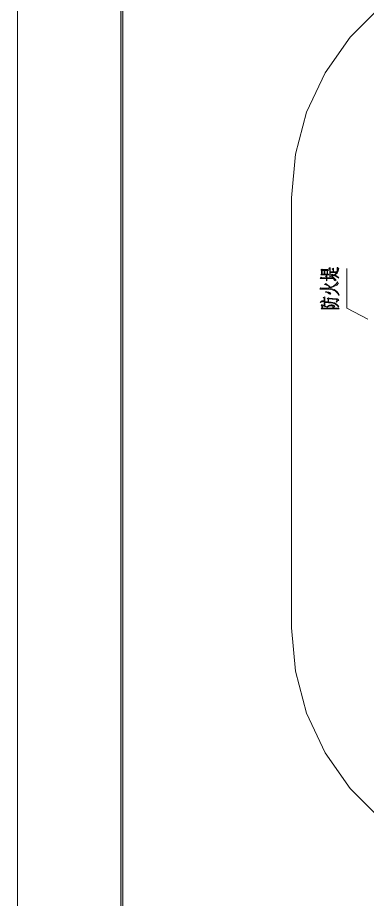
# Model space of a CAD drawing. Header units: millimetres. Extents: x 568 to 57335, y 85 to 28579.
# Drawn here: x 56074 to 56199.8, y 27929.4 to 28247.1 of the extents above; entities that cross this region are included whole.
import ezdxf

# ---------------------------------------------------------------- set-up
doc = ezdxf.new("R2010")
doc.units = ezdxf.units.MM

msp = doc.modelspace()

# ---------------------------------------------------------------- hatches: boundary and pattern name
h = msp.add_hatch(color=0)
h.dxf.hatch_style = 2
h.paths.add_polyline_path([(56111.13, 28564.16), (56111.83, 28563.46), (56111.83, 27703.35), (56111.13, 27702.65)])
h = msp.add_hatch(color=0)
h.paths.add_polyline_path([(56183.6, 28156.26), (56184.74, 28156.26), (56184.94, 28156.26), (56185.41, 28156.27), (56185.67, 28156.28), (56185.88, 28155.99), (56185.52, 28155.99), (56185.52, 28154.69), (56185.79, 28154.69), (56185.96, 28154.4), (56185.61, 28154.41), (56184.9, 28154.42), (56184.53, 28154.42), (56184.17, 28154.42), (56183.46, 28154.41), (56183.13, 28154.4), (56183.36, 28154.69), (56183.36, 28155.95), (56183.1, 28156.1), (56183.42, 28156.4)])
h.paths.add_polyline_path([(56184.5, 28154.69), (56185.34, 28154.69), (56185.34, 28155.99), (56184.5, 28155.99)])
h.paths.add_polyline_path([(56183.54, 28154.69), (56184.33, 28154.69), (56184.33, 28155.99), (56183.54, 28155.99)])
h = msp.add_hatch(color=0)
h.dxf.hatch_style = 2
h.paths.add_polyline_path([(56186.31, 28153.66), (56186.31, 28156.37), (56185.93, 28156.63), (56186.48, 28157.02), (56186.48, 28155.48), (56187.51, 28155.48), (56187.51, 28156.2), (56187.19, 28156.43), (56187.68, 28156.78), (56187.68, 28155.48), (56188.79, 28155.48), (56188.93, 28155.92), (56189.01, 28156.68), (56188.98, 28157.02), (56189.09, 28157.02), (56189.17, 28156.87), (56189.41, 28156.72), (56189.55, 28156.71), (56189.49, 28156.23), (56189.26, 28155.48), (56189.12, 28155.22), (56188.98, 28154.95), (56188.39, 28154.5), (56187.95, 28154.31), (56188.54, 28154.13), (56189.38, 28153.56), (56189.64, 28153.17), (56189.53, 28153.15), (56189.28, 28153.39), (56188.68, 28153.75), (56188.33, 28153.88), (56187.98, 28154), (56187.24, 28154.18), (56186.84, 28154.24), (56187.22, 28154.65), (56187.26, 28154.57), (56187.56, 28154.43), (56187.81, 28154.36), (56188.14, 28154.54), (56188.59, 28154.97), (56188.71, 28155.22), (56186.48, 28155.22), (56186.48, 28154.34), (56186.48, 28154.21), (56186.53, 28153.96), (56186.58, 28153.85)])
h = msp.add_hatch(color=0)
h.dxf.hatch_style = 2
h.paths.add_polyline_path([(56183.89, 28149.59), (56185.52, 28149.57), (56185.87, 28149.67), (56186.36, 28149.82), (56186.48, 28149.88), (56185.93, 28150.26), (56184.92, 28150.77), (56184.47, 28150.9), (56185.03, 28151.31), (56185.11, 28151.08), (56185.53, 28150.79), (56186.28, 28150.2), (56186.61, 28149.91), (56187.61, 28150.35), (56188.78, 28151.31), (56188.95, 28151.84), (56189.06, 28151.84), (56189.08, 28151.67), (56189.26, 28151.44), (56189.44, 28151.39), (56188.81, 28150.71), (56186.97, 28149.79), (56185.75, 28149.55), (56186.62, 28149.46), (56187.91, 28149.07), (56188.35, 28148.78), (56188.77, 28148.49), (56189.45, 28147.64), (56189.71, 28147.07), (56189.58, 28147.05), (56189.25, 28147.65), (56188.35, 28148.5), (56187.79, 28148.74), (56187.22, 28148.98), (56185.95, 28149.23), (56185.25, 28149.24), (56184.53, 28149.25), (56183.32, 28149.24), (56182.8, 28149.22), (56183.15, 28149.77), (56183.38, 28149.59)])
h = msp.add_hatch(color=0)
h.dxf.hatch_style = 2
h.paths.add_polyline_path([(56185.09, 28153.07), (56183.98, 28153.07), (56183.68, 28153.07), (56183.14, 28153.06), (56182.89, 28153.05), (56183.22, 28153.52), (56183.45, 28153.36), (56185.09, 28153.36), (56185.09, 28153.62), (56184.76, 28153.85), (56185.26, 28154.18), (56185.26, 28153.36), (56187.43, 28153.36), (56186.92, 28154.05), (56187.05, 28154.09), (56187.62, 28153.45), (56188.39, 28152.67), (56188.6, 28152.54), (56188.09, 28152.27), (56188.01, 28152.44), (56187.76, 28152.85), (56187.6, 28153.07), (56185.26, 28153.07), (56185.26, 28152.6), (56185.31, 28152.41), (56185.09, 28152.25)])
h = msp.add_hatch(color=0)
h.dxf.hatch_style = 2
h.paths.add_polyline_path([(56186.02, 28145.99), (56187.32, 28145.9), (56188.73, 28145.77), (56188.84, 28145.75), (56188.95, 28145.73), (56189.14, 28145.65), (56189.22, 28145.6), (56189.3, 28145.55), (56189.45, 28145.33), (56189.53, 28145.17), (56189.31, 28145.14), (56188.95, 28144.85), (56188.79, 28144.6), (56188.68, 28144.61), (56188.76, 28144.8), (56188.85, 28145.1), (56188.87, 28145.2), (56188.89, 28145.32), (56188.82, 28145.46), (56188.73, 28145.49), (56188.63, 28145.51), (56187.22, 28145.61), (56185.9, 28145.7), (56185.9, 28144.61), (56186.77, 28144.57), (56188, 28144.29), (56188.38, 28144.05), (56188.77, 28143.81), (56189.38, 28143.2), (56189.61, 28142.83), (56189.5, 28142.81), (56189.16, 28143.18), (56188.47, 28143.72), (56188.11, 28143.89), (56187.75, 28144.06), (56186.89, 28144.26), (56186.4, 28144.3), (56185.9, 28144.33), (56184.96, 28144.37), (56184.52, 28144.37), (56184.52, 28144.06), (56184.52, 28143.93), (56184.57, 28143.68), (56184.62, 28143.57), (56184.35, 28143.39), (56184.35, 28145.93), (56184, 28146.17), (56184.52, 28146.52), (56184.52, 28144.66), (56184.76, 28144.64), (56185.36, 28144.63), (56185.72, 28144.61), (56185.72, 28145.66), (56185.44, 28145.87), (56185.85, 28146.15)])
h = msp.add_hatch(color=0)
h.dxf.hatch_style = 2
h.paths.add_polyline_path([(56184.76, 28148.2), (56184.76, 28148.28), (56185.28, 28148.25), (56186.01, 28148.14), (56186.21, 28148.05), (56186.41, 28147.97), (56186.62, 28147.8), (56186.64, 28147.7), (56186.67, 28147.61), (56186.64, 28147.5), (56186.59, 28147.48), (56186.54, 28147.46), (56186.47, 28147.44), (56186.37, 28147.44), (56186.15, 28147.56), (56186.02, 28147.69), (56185.85, 28147.84), (56185.23, 28148.09)])
h = msp.add_hatch(color=0)
h.dxf.hatch_style = 2
h.paths.add_polyline_path([(56182.86, 28144.45), (56183.07, 28144.66), (56183.37, 28144.91), (56183.48, 28144.96), (56183.57, 28145.01), (56183.73, 28145.07), (56183.79, 28145.07), (56183.89, 28145.07), (56184.05, 28145.02), (56184.11, 28144.98), (56184.19, 28144.94), (56184.27, 28144.88), (56184.27, 28144.83), (56184.1, 28144.78), (56183.94, 28144.76), (56183.71, 28144.72), (56183.19, 28144.54), (56182.92, 28144.41)])
h = msp.add_hatch(color=0)
h.dxf.hatch_style = 2
h.paths.add_polyline_path([(56189.68, 28142.1), (56189.23, 28142.1), (56187.65, 28142.12), (56186.5, 28142.12), (56185.35, 28142.12), (56183.71, 28142.1), (56183.21, 28142.1), (56183.48, 28142.4), (56183.48, 28143.18), (56183.19, 28143.39), (56183.59, 28143.67), (56183.76, 28143.49), (56183.92, 28143.42), (56184.74, 28143.12), (56185.41, 28142.89), (56185.63, 28143.07), (56186.04, 28143.33), (56186.24, 28143.42), (56186.44, 28143.5), (56186.82, 28143.59), (56187, 28143.58), (56187.18, 28143.58), (56187.5, 28143.49), (56187.65, 28143.4), (56187.78, 28143.33), (56188.01, 28143.06), (56188.09, 28142.87), (56187.87, 28142.83), (56187.57, 28142.63), (56187.48, 28142.46), (56187.37, 28142.48), (56187.43, 28142.63), (56187.48, 28142.87), (56187.48, 28142.98), (56187.48, 28143.05), (56187.42, 28143.17), (56187.35, 28143.21), (56187.28, 28143.26), (56186.96, 28143.28), (56186.69, 28143.27), (56186.43, 28143.24), (56185.79, 28143), (56185.41, 28142.77), (56183.65, 28143.2), (56183.65, 28142.39), (56189.44, 28142.39)])

# ---------------------------------------------------------------- linework, layer by layer
at = {"color": 0, "lineweight": 0}
for points in [[(56073.99, 27688), (56073.99, 28578.81), (57335.22, 28578.81), (57335.22, 27688)], [(56111.13, 28564.16), (56111.83, 28563.46), (56111.83, 27703.35), (56111.13, 27702.65)], [(56183.6, 28156.26), (56184.74, 28156.26), (56184.94, 28156.26), (56185.41, 28156.27), (56185.67, 28156.28), (56185.88, 28155.99), (56185.52, 28155.99), (56185.52, 28154.69), (56185.79, 28154.69), (56185.96, 28154.4), (56185.61, 28154.41), (56184.9, 28154.42), (56184.53, 28154.42), (56184.17, 28154.42), (56183.46, 28154.41), (56183.13, 28154.4), (56183.36, 28154.69), (56183.36, 28155.95), (56183.1, 28156.1), (56183.42, 28156.4)], [(56183.54, 28154.69), (56184.33, 28154.69), (56184.33, 28155.99), (56183.54, 28155.99)], [(56184.5, 28154.69), (56185.34, 28154.69), (56185.34, 28155.99), (56184.5, 28155.99)], [(56186.31, 28153.66), (56186.31, 28156.37), (56185.93, 28156.63), (56186.48, 28157.02), (56186.48, 28155.48), (56187.51, 28155.48), (56187.51, 28156.2), (56187.19, 28156.43), (56187.68, 28156.78), (56187.68, 28155.48), (56188.79, 28155.48), (56188.93, 28155.92), (56189.01, 28156.68), (56188.98, 28157.02), (56189.09, 28157.02), (56189.17, 28156.87), (56189.41, 28156.72), (56189.55, 28156.71), (56189.49, 28156.23), (56189.26, 28155.48), (56189.12, 28155.22), (56188.98, 28154.95), (56188.39, 28154.5), (56187.95, 28154.31), (56188.54, 28154.13), (56189.38, 28153.56), (56189.64, 28153.17), (56189.53, 28153.15), (56189.28, 28153.39), (56188.68, 28153.75), (56188.33, 28153.88), (56187.98, 28154), (56187.24, 28154.18), (56186.84, 28154.24), (56187.22, 28154.65), (56187.26, 28154.57), (56187.56, 28154.43), (56187.81, 28154.36), (56188.14, 28154.54), (56188.59, 28154.97), (56188.71, 28155.22), (56186.48, 28155.22), (56186.48, 28154.34), (56186.48, 28154.21), (56186.53, 28153.96), (56186.58, 28153.85)], [(56183.89, 28149.59), (56185.52, 28149.57), (56185.87, 28149.67), (56186.36, 28149.82), (56186.48, 28149.88), (56185.93, 28150.26), (56184.92, 28150.77), (56184.47, 28150.9), (56185.03, 28151.31), (56185.11, 28151.08), (56185.53, 28150.79), (56186.28, 28150.2), (56186.61, 28149.91), (56187.61, 28150.35), (56188.78, 28151.31), (56188.95, 28151.84), (56189.06, 28151.84), (56189.08, 28151.67), (56189.26, 28151.44), (56189.44, 28151.39), (56188.81, 28150.71), (56186.97, 28149.79), (56185.75, 28149.55), (56186.62, 28149.46), (56187.91, 28149.07), (56188.35, 28148.78), (56188.77, 28148.49), (56189.45, 28147.64), (56189.71, 28147.07), (56189.58, 28147.05), (56189.25, 28147.65), (56188.35, 28148.5), (56187.79, 28148.74), (56187.22, 28148.98), (56185.95, 28149.23), (56185.25, 28149.24), (56184.53, 28149.25), (56183.32, 28149.24), (56182.8, 28149.22), (56183.15, 28149.77), (56183.38, 28149.59)], [(56185.09, 28153.07), (56183.98, 28153.07), (56183.68, 28153.07), (56183.14, 28153.06), (56182.89, 28153.05), (56183.22, 28153.52), (56183.45, 28153.36), (56185.09, 28153.36), (56185.09, 28153.62), (56184.76, 28153.85), (56185.26, 28154.18), (56185.26, 28153.36), (56187.43, 28153.36), (56186.92, 28154.05), (56187.05, 28154.09), (56187.62, 28153.45), (56188.39, 28152.67), (56188.6, 28152.54), (56188.09, 28152.27), (56188.01, 28152.44), (56187.76, 28152.85), (56187.6, 28153.07), (56185.26, 28153.07), (56185.26, 28152.6), (56185.31, 28152.41), (56185.09, 28152.25)], [(56186.02, 28145.99), (56187.32, 28145.9), (56188.73, 28145.77), (56188.84, 28145.75), (56188.95, 28145.73), (56189.14, 28145.65), (56189.22, 28145.6), (56189.3, 28145.55), (56189.45, 28145.33), (56189.53, 28145.17), (56189.31, 28145.14), (56188.95, 28144.85), (56188.79, 28144.6), (56188.68, 28144.61), (56188.76, 28144.8), (56188.85, 28145.1), (56188.87, 28145.2), (56188.89, 28145.32), (56188.82, 28145.46), (56188.73, 28145.49), (56188.63, 28145.51), (56187.22, 28145.61), (56185.9, 28145.7), (56185.9, 28144.61), (56186.77, 28144.57), (56188, 28144.29), (56188.38, 28144.05), (56188.77, 28143.81), (56189.38, 28143.2), (56189.61, 28142.83), (56189.5, 28142.81), (56189.16, 28143.18), (56188.47, 28143.72), (56188.11, 28143.89), (56187.75, 28144.06), (56186.89, 28144.26), (56186.4, 28144.3), (56185.9, 28144.33), (56184.96, 28144.37), (56184.52, 28144.37), (56184.52, 28144.06), (56184.52, 28143.93), (56184.57, 28143.68), (56184.62, 28143.57), (56184.35, 28143.39), (56184.35, 28145.93), (56184, 28146.17), (56184.52, 28146.52), (56184.52, 28144.66), (56184.76, 28144.64), (56185.36, 28144.63), (56185.72, 28144.61), (56185.72, 28145.66), (56185.44, 28145.87), (56185.85, 28146.15)], [(56184.76, 28148.2), (56184.76, 28148.28), (56185.28, 28148.25), (56186.01, 28148.14), (56186.21, 28148.05), (56186.41, 28147.97), (56186.62, 28147.8), (56186.64, 28147.7), (56186.67, 28147.61), (56186.64, 28147.5), (56186.59, 28147.48), (56186.54, 28147.46), (56186.47, 28147.44), (56186.37, 28147.44), (56186.15, 28147.56), (56186.02, 28147.69), (56185.85, 28147.84), (56185.23, 28148.09)], [(56182.86, 28144.45), (56183.07, 28144.66), (56183.37, 28144.91), (56183.48, 28144.96), (56183.57, 28145.01), (56183.73, 28145.07), (56183.79, 28145.07), (56183.89, 28145.07), (56184.05, 28145.02), (56184.11, 28144.98), (56184.19, 28144.94), (56184.27, 28144.88), (56184.27, 28144.83), (56184.1, 28144.78), (56183.94, 28144.76), (56183.71, 28144.72), (56183.19, 28144.54), (56182.92, 28144.41)], [(56189.68, 28142.1), (56189.23, 28142.1), (56187.65, 28142.12), (56186.5, 28142.12), (56185.35, 28142.12), (56183.71, 28142.1), (56183.21, 28142.1), (56183.48, 28142.4), (56183.48, 28143.18), (56183.19, 28143.39), (56183.59, 28143.67), (56183.76, 28143.49), (56183.92, 28143.42), (56184.74, 28143.12), (56185.41, 28142.89), (56185.63, 28143.07), (56186.04, 28143.33), (56186.24, 28143.42), (56186.44, 28143.5), (56186.82, 28143.59), (56187, 28143.58), (56187.18, 28143.58), (56187.5, 28143.49), (56187.65, 28143.4), (56187.78, 28143.33), (56188.01, 28143.06), (56188.09, 28142.87), (56187.87, 28142.83), (56187.57, 28142.63), (56187.48, 28142.46), (56187.37, 28142.48), (56187.43, 28142.63), (56187.48, 28142.87), (56187.48, 28142.98), (56187.48, 28143.05), (56187.42, 28143.17), (56187.35, 28143.21), (56187.28, 28143.26), (56186.96, 28143.28), (56186.69, 28143.27), (56186.43, 28143.24), (56185.79, 28143), (56185.41, 28142.77), (56183.65, 28143.2), (56183.65, 28142.39), (56189.44, 28142.39)]]:
    msp.add_lwpolyline(points, close=True, dxfattribs=at)
for points in [[(56262.55, 28272.17), (56246.93, 28270.81), (56231.77, 28266.75), (56217.56, 28260.12), (56204.71, 28251.12), (56193.63, 28240.03), (56184.62, 28227.18), (56178, 28212.97), (56173.94, 28197.82), (56172.57, 28182.19)], [(56172.57, 28027.22), (56172.57, 28182.19)], [(56192.52, 28142.39), (56192.52, 28156.73)], [(56200.04, 28138.38), (56192.52, 28142.39)], [(56172.57, 28027.22), (56173.94, 28011.6), (56178, 27996.45), (56184.62, 27982.23), (56193.63, 27969.38), (56204.71, 27958.3), (56217.56, 27949.3), (56231.77, 27942.67), (56246.93, 27938.61), (56262.55, 27937.25)]]:
    msp.add_lwpolyline(points, dxfattribs=at)

doc.saveas('drawing.dxf')
